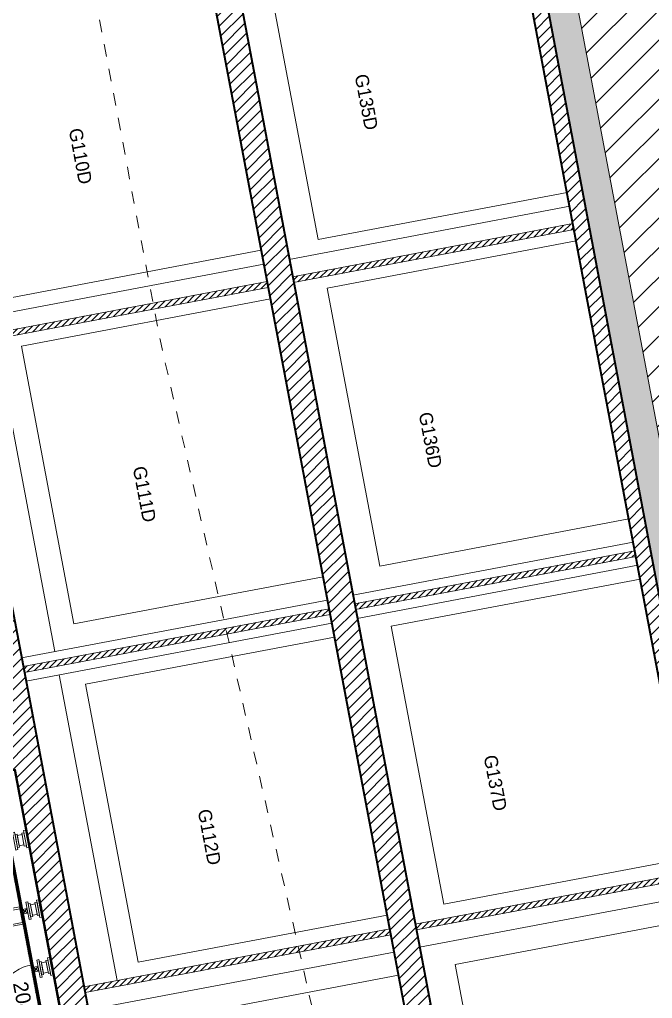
# Model space of a CAD drawing. Header units: centimetres. Extents: x 56941 to 84569, y -27946 to -11680.
# Drawn here: x 58721 to 59257, y -25818 to -24987 of the extents above; entities that cross this region are included whole.
import ezdxf

# ---------------------------------------------------------------- set-up
doc = ezdxf.new("R2010")
doc.units = ezdxf.units.CM
doc.header["$LTSCALE"] = 50.8
doc.linetypes.add('Style de ligne -1', pattern=[0.41664, 0.20828, -0.20836])
doc.layers.get('0').update_dxf_attribs({"lineweight": 18})
for name, color, linetype, lineweight in [('0-PROJET-BOIS', 7, 'Continuous', 5), ('0-PROJET-DESSINS CRÉES', 7, 'Continuous', 9), ('0-PROJET-EP', 7, 'Continuous', 5), ('0-PROJET-ISOLATION', 7, 'Continuous', 13), ('0-PROJET-MUR BETON', 7, 'Continuous', 35), ('0-PROJET-MURS AGGLO', 7, 'Continuous', 5), ('0-PROJET-NGF', 7, 'Continuous', 5), ('0-PROJET-TEXTE', 7, 'Continuous', 5), ('Général', 7, 'Continuous', 5)]:
    doc.layers.add(name, color=color, linetype=linetype, lineweight=lineweight)
doc.styles.add('Futura Std Book', font='Futura Std Book')
pattern_1 = [(45, (38816.9114, 22086.9576), (2.42534722, -2.64583333), [])]

# ---------------------------------------------------------------- blocks, each defined once
blk = doc.blocks.new('Groupe-10-1')
at = {"layer": '0-PROJET-EP', "color": 7, "linetype": 'Continuous', "lineweight": 5, "flags": 128}
blk.add_lwpolyline([(19071.83, -47998.47), (19069.6, -47986.68), (19903.92, -47828.68), (19906.15, -47840.47)], close=True, dxfattribs=at)
at = {"layer": '0-PROJET-EP', "color": 7, "linetype": 'Continuous', "lineweight": 13, "flags": 128}
for points in [[(19814.34, -47859.38), (19811.55, -47844.64), (19903.64, -47827.2), (19906.43, -47841.94)], [(19811.18, -47861.74), (19807.83, -47844.05), (19809.69, -47843.7), (19813.04, -47861.38)], [(19812.9, -47860.65), (19809.85, -47844.51), (19822.42, -47842.13), (19825.48, -47858.27)], [(19049.41, -48014.42), (19042.9, -47980.03), (19067.46, -47975.38), (19073.97, -48009.77)]]:
    blk.add_lwpolyline(points, close=True, dxfattribs=at)
blk = doc.blocks.new('Groupe-103-1')
at = {"layer": '0-PROJET-DESSINS CRÉES', "lineweight": 5, "flags": 128}
for points in [[(19900.6, -47778.89), (19897.81, -47764.15), (19899.5, -47763.83), (19902.29, -47778.57)], [(19901.94, -47776.73), (19899.84, -47765.67), (19901.58, -47765.34), (19903.67, -47776.4)], [(19903.46, -47775.29), (19901.79, -47766.45), (19905.8, -47765.69), (19907.47, -47774.53)], [(19907.72, -47775.63), (19905.63, -47764.58), (19907.37, -47764.25), (19909.46, -47775.3)], [(19909.81, -47777.14), (19907.02, -47762.41), (19908.71, -47762.09), (19911.5, -47776.82)]]:
    blk.add_lwpolyline(points, close=True, dxfattribs=at)
blk = doc.blocks.new('Groupe-104-1')
at = {"layer": '0-PROJET-DESSINS CRÉES', "lineweight": 5, "flags": 128}
for points in [[(19911.76, -47837.84), (19908.97, -47823.1), (19910.66, -47822.78), (19913.45, -47837.52)], [(19918.89, -47834.58), (19916.8, -47823.53), (19918.53, -47823.2), (19920.62, -47834.25)], [(19920.97, -47836.1), (19918.18, -47821.36), (19919.87, -47821.04), (19922.66, -47835.78)], [(19913.1, -47835.68), (19911.01, -47824.62), (19912.74, -47824.3), (19914.84, -47835.35)], [(19914.63, -47834.24), (19912.95, -47825.4), (19916.96, -47824.64), (19918.63, -47833.49)]]:
    blk.add_lwpolyline(points, close=True, dxfattribs=at)
blk = doc.blocks.new('Groupe-106-1')
at = {"layer": '0-PROJET-DESSINS CRÉES', "color": 7, "linetype": 'Continuous', "lineweight": 13}
for p, q in [((19910.74, -47832.44), (19906.06, -47829.25)), ((19909.99, -47828.51), (19906.81, -47833.18))]:
    blk.add_line(p, q, dxfattribs=at)
at = {"layer": '0-PROJET-DESSINS CRÉES', "color": 7, "linetype": 'Continuous', "lineweight": 13, "flags": 128}
blk.add_lwpolyline([(19906.81, -47833.18), (19906.06, -47829.25), (19909.99, -47828.51), (19910.74, -47832.44)], close=True, dxfattribs=at)
blk = doc.blocks.new('Groupe-107-1')
at = {"layer": '0-PROJET-DESSINS CRÉES', "lineweight": 5, "flags": 128}
for points in [[(19921.06, -47886.97), (19918.27, -47872.23), (19919.96, -47871.91), (19922.75, -47886.65)], [(19922.4, -47884.8), (19920.31, -47873.75), (19922.05, -47873.42), (19924.14, -47884.48)], [(19923.93, -47883.37), (19922.26, -47874.53), (19926.26, -47873.77), (19927.94, -47882.61)], [(19928.19, -47883.71), (19926.1, -47872.66), (19927.83, -47872.33), (19929.93, -47883.38)], [(19930.28, -47885.22), (19927.49, -47870.49), (19929.18, -47870.17), (19931.97, -47884.9)]]:
    blk.add_lwpolyline(points, close=True, dxfattribs=at)
blk = doc.blocks.new('Groupe-108-1')
at = {"layer": '0-PROJET-DESSINS CRÉES', "color": 7, "linetype": 'Continuous', "lineweight": 13}
for p, q in [((19920.04, -47881.56), (19915.37, -47878.38)), ((19919.3, -47877.63), (19916.11, -47882.31))]:
    blk.add_line(p, q, dxfattribs=at)
at = {"layer": '0-PROJET-DESSINS CRÉES', "color": 7, "linetype": 'Continuous', "lineweight": 13, "flags": 128}
blk.add_lwpolyline([(19916.11, -47882.31), (19915.37, -47878.38), (19919.3, -47877.63), (19920.04, -47881.56)], close=True, dxfattribs=at)
blk = doc.blocks.new('Groupe-346-1')
at = {"layer": '0-PROJET-NGF', "linetype": 'Continuous', "lineweight": 0}
blk.add_hatch(color=7, dxfattribs=at).paths.add_polyline_path([(19917.53, -47949.18), (19927.85, -47950.08), (19918.47, -47954.46)])
at = {"layer": '0-PROJET-NGF', "color": 7, "lineweight": 5, "flags": 128}
blk.add_lwpolyline([(19927.85, -47950.08), (19926.03, -47950.38), (19924.2, -47950.59), (19922.36, -47950.71), (19920.52, -47950.74), (19918.68, -47950.68), (19916.85, -47950.52), (19915.02, -47950.28), (19913.21, -47949.95), (19911.41, -47949.53), (19909.64, -47949.02), (19907.9, -47948.43), (19906.19, -47947.75), (19904.51, -47946.99), (19902.87, -47946.15), (19901.28, -47945.23), (19899.73, -47944.23), (19898.24, -47943.15), (19896.8, -47942.01), (19895.41, -47940.79), (19894.09, -47939.51), (19892.83, -47938.16), (19891.64, -47936.76), (19890.52, -47935.3), (19889.48, -47933.78), (19888.5, -47932.22), (19887.61, -47930.6), (19886.8, -47928.95), (19886.07, -47927.26), (19885.42, -47925.54), (19884.86, -47923.78), (19884.38, -47922), (19884, -47920.2), (19883.7, -47918.39), (19883.49, -47916.56), (19883.37, -47914.72), (19883.34, -47912.88), (19883.4, -47911.04), (19883.56, -47909.2), (19883.8, -47907.38), (19884.13, -47905.56), (19884.55, -47903.77), (19885.06, -47902), (19885.65, -47900.26), (19886.33, -47898.55), (19887.09, -47896.87), (19887.93, -47895.23), (19888.85, -47893.64), (19889.85, -47892.09), (19890.93, -47890.59), (19892.07, -47889.15), (19893.29, -47887.77), (19894.57, -47886.45), (19895.92, -47885.19), (19897.32, -47884), (19898.78, -47882.88), (19900.3, -47881.83), (19901.86, -47880.86), (19903.48, -47879.97), (19905.13, -47879.15), (19906.82, -47878.42), (19908.54, -47877.78), (19910.3, -47877.21), (19912.08, -47876.74), (19913.88, -47876.35)], dxfattribs=at)
at = {"layer": '0-PROJET-NGF', "color": 7, "linetype": 'Continuous', "lineweight": 5, "flags": 128}
blk.add_lwpolyline([(19917.53, -47949.18), (19927.85, -47950.08), (19918.47, -47954.46)], close=True, dxfattribs=at)
at = {"layer": '0-PROJET-NGF', "color": 7, "insert": (19910.38, -47889.65), "char_height": 12.586, "attachment_point": 1, "rotation": 280.7296, "line_spacing_factor": 0.962448, "style": 'Futura Std Book'}
blk.add_mtext('204,51', dxfattribs=at)

msp = doc.modelspace()

# ---------------------------------------------------------------- hatches: boundary and pattern name
at = {"layer": '0-PROJET-BOIS', "linetype": 'Continuous', "lineweight": 5}
h = msp.add_hatch(dxfattribs=at)
h.set_pattern_fill('bois 45', color=9, style=0, pattern_type=2)
h.set_pattern_definition([(45, (38816.9114, 22086.9576), (0, -1), [])])
h.paths.add_polyline_path([(58701.5, -25628.89), (58821.94, -26264.86), (58819.97, -26265.23), (58699.53, -25629.26)])
at = {"layer": '0-PROJET-DESSINS CRÉES', "linetype": 'Continuous', "lineweight": 18}
h = msp.add_hatch(dxfattribs=at)
h.set_pattern_fill('Terre', color=252, style=0, pattern_type=2)
h.set_pattern_definition([(50.6530536, (805975.722, -272856.77), (-2e-12, -51.2282759), [47.3175133, -18.9270053]), (50.6530536, (805975.794, -272871.344), (-2e-12, -51.2282759), [66.1311571, -0.1133615]), (50.6530536, (805975.722, -272864.1), (-2e-12, -51.2282759), [56.781016, -9.4635027]), (50.6530536, (805975.722, -272849.44), (-2e-12, -51.2282759), [37.8540107, -28.390508]), (-50.6530536, (805993.722, -272820.116), (-2e-12, -51.2282759), [4.7317513, -61.5127673]), (-50.6530536, (805987.722, -272820.116), (-2e-12, -51.2282759), [9.4635027, -56.781016]), (-50.6530536, (805981.74, -272820.116), (-2e-12, -51.2282759), [14.1666564, -52.0778623]), (-50.6530536, (805975.722, -272820.116), (-2e-12, -51.2282759), [18.9270053, -47.3175133]), (50.6530536, (806005.794, -272871.344), (-2e-12, -51.2282759), [18.8136438, -47.430875]), (50.6530536, (806011.794, -272871.344), (-2e-12, -51.2282759), [9.350141, -56.8943776]), (50.6530536, (805999.794, -272871.344), (-2e-12, -51.2282759), [28.2771465, -37.9673722]), (-50.6530536, (806014.722, -272823.78), (-2e-12, -51.2282759), [4.7317513, -61.5127673]), (-50.6530536, (806011.722, -272827.447), (-2e-12, -51.2282759), [9.4635027, -56.781016]), (-50.6530536, (806008.722, -272831.112), (-2e-12, -51.2282759), [14.195254, -52.0492647]), (-50.6530536, (806005.722, -272834.778), (-2e-12, -51.2282759), [18.9270053, -47.3175133]), (-50.6530536, (806002.722, -272838.443), (-2e-12, -51.2282759), [18.9270053, -47.3175133]), (-50.6530536, (805999.722, -272842.11), (-2e-12, -51.2282759), [18.9270053, -47.3175133]), (-50.6530536, (805996.722, -272845.774), (-2e-12, -51.2282759), [18.9270053, -47.3175133]), (-50.6530536, (805975.722, -272827.447), (-2e-12, -51.2282759), [14.195254, -52.0492647]), (-50.6530536, (805993.722, -272849.44), (-2e-12, -51.2282759), [18.9270053, -47.3175133]), (-50.6530536, (805975.722, -272834.778), (-2e-12, -51.2282759), [9.4635027, -56.781016]), (-50.6530536, (805990.722, -272853.105), (-2e-12, -51.2282759), [18.9270053, -47.3175133]), (-50.6530536, (805975.722, -272842.103), (-2e-12, -51.2282759), [4.7351633, -61.5093554]), (-50.6530536, (805987.723, -272856.77), (-2e-12, -51.2282759), [18.8117174, -47.4328012]), (-50.6530536, (805975.722, -272849.427), (-2e-12, -51.2282759), [0.007868, -66.2366506]), (-50.6530536, (805984.725, -272860.432), (-2e-12, -51.2282759), [14.0796978, -52.164821]), (-50.6530536, (805981.723, -272864.1), (-2e-12, -51.2282759), [9.3501564, -56.8943623]), (-50.6530536, (805978.723, -272867.766), (-2e-12, -51.2282759), [4.6188139, -61.6257048])])
h.paths.add_polyline_path([(59405.32, -25983.51), (59360.76, -25991.95), (58921.45, -23672.2), (58977.28, -23661.63), (58951.04, -23694.08), (59382.11, -25970.32)])
at = {"layer": '0-PROJET-ISOLATION', "linetype": 'Continuous', "lineweight": 0}
msp.add_hatch(color=255, dxfattribs=at).paths.add_polyline_path([(58837.09, -26263.75), (58715.94, -25624.04), (58716.93, -25623.86), (58838.07, -26263.56)])
at = {"layer": '0-PROJET-MUR BETON', "linetype": 'Continuous', "lineweight": 5}
h = msp.add_hatch(dxfattribs=at)
h.set_pattern_fill('hachure A', style=0, pattern_type=2)
h.set_pattern_definition([(45, (38816.9114, 22086.9576), (5.2916667, -4.4097222), [])])
h.paths.add_polyline_path([(58363.85, -23759.48), (58340.78, -23637.62), (58275.67, -23649.95), (58272.32, -23632.27), (58337.43, -23619.94), (58306.14, -23454.76), (58286.49, -23458.48), (58283.14, -23440.79), (58914.28, -23321.27), (58922.99, -23337.94), (58860.39, -23349.79), (58918.1, -23654.51), (58968.57, -23644.96), (58977.28, -23661.63), (58921.45, -23672.2), (59360.76, -25991.95), (59405.32, -25983.51), (59415, -26002.03), (59364.48, -26011.6), (59392.32, -26158.59), (59438.53, -26149.84), (59448.21, -26168.37), (58779.05, -26295.09), (58775.33, -26275.44), (58838.07, -26263.56), (58716.93, -25623.86), (58654.19, -25635.74), (58650.34, -25615.4), (58713.08, -25603.52), (58682.78, -25443.54), (58620.04, -25455.42), (58616.19, -25435.09), (58678.93, -25423.21), (58582.67, -24914.91), (58519.93, -24926.8), (58516.08, -24906.46), (58578.82, -24894.58), (58504.71, -24503.25), (58441.97, -24515.13), (58438.12, -24494.79), (58500.86, -24482.91), (58435.98, -24140.35), (58373.24, -24152.23), (58369.39, -24131.89), (58432.13, -24120.01), (58367.2, -23777.16), (58302.1, -23789.49), (58298.75, -23771.8)])
h.paths.add_polyline_path([(59094.84, -26042.31), (59092.73, -26031.16), (59086.39, -26032.36), (58649.19, -23723.76), (58389.8, -23772.88), (58829.11, -26092.63)])
h.paths.add_polyline_path([(58908.68, -23674.62), (58670.78, -23719.67), (59110.09, -26039.42), (59354.33, -25993.17), (59352.21, -25982.02), (59345.88, -25983.22)])
h.paths.add_polyline_path([(59379.55, -26161.01), (59351.71, -26014.02), (58832.83, -26112.28), (58860.67, -26259.28)])
h.paths.add_polyline_path([(58328.74, -23450.48), (58386.45, -23755.2), (58645.84, -23706.07), (58588.13, -23401.35)])
h.paths.add_polyline_path([(58847.62, -23352.21), (58609.72, -23397.26), (58667.43, -23701.99), (58905.33, -23656.93)])
at = {"layer": '0-PROJET-MURS AGGLO', "linetype": 'Continuous', "lineweight": 18}
h = msp.add_hatch(dxfattribs=at)
h.set_pattern_fill('50_béton', style=0, pattern_type=2)
h.set_pattern_definition(pattern_1)
h.paths.add_polyline_path([(58952.18, -25205.6), (58953.11, -25210.51), (59191.01, -25165.46), (59190.08, -25160.54)])
h = msp.add_hatch(dxfattribs=at)
h.set_pattern_fill('50_béton', style=0, pattern_type=2)
h.set_pattern_definition(pattern_1)
h.paths.add_polyline_path([(58671.2, -25258.81), (58672.13, -25263.72), (58931.52, -25214.6), (58930.59, -25209.68)])
h = msp.add_hatch(dxfattribs=at)
h.set_pattern_fill('50_béton', style=0, pattern_type=2)
h.set_pattern_definition(pattern_1)
h.paths.add_polyline_path([(59004.73, -25483.12), (59005.67, -25488.03), (59243.57, -25442.98), (59242.63, -25438.06)])
h = msp.add_hatch(dxfattribs=at)
h.set_pattern_fill('50_béton', style=0, pattern_type=2)
h.set_pattern_definition(pattern_1)
h.paths.add_polyline_path([(58723.76, -25536.33), (58724.69, -25541.24), (58984.08, -25492.12), (58983.15, -25487.2)])
h = msp.add_hatch(dxfattribs=at)
h.set_pattern_fill('50_béton', style=0, pattern_type=2)
h.set_pattern_definition(pattern_1)
h.paths.add_polyline_path([(59056.18, -25754.79), (59057.11, -25759.7), (59295.01, -25714.65), (59294.08, -25709.74)])
h = msp.add_hatch(dxfattribs=at)
h.set_pattern_fill('50_béton', style=0, pattern_type=2)
h.set_pattern_definition(pattern_1)
h.paths.add_polyline_path([(58775.21, -25808), (58776.14, -25812.91), (59035.53, -25763.79), (59034.6, -25758.88)])
at = {"layer": 'Général', "linetype": 'Continuous', "lineweight": 18}
h = msp.add_hatch(dxfattribs=at)
h.set_pattern_fill('H_Fer', color=252, style=0, pattern_type=2)
h.set_pattern_definition([(45, (136154.768, -79970.572), (-12.572238, 12.572238), [])])
h.paths.add_polyline_path([(59763.78, -27116.68), (59299.78, -27204.56), (59303.54, -27224.41), (59303.68, -27226.22), (59048.72, -27274.5), (59040.53, -27231.27), (59300.68, -27182), (59210.23, -26758.14), (59071.23, -26239.76), (59448.21, -26168.37), (59438.53, -26149.84), (59413.4, -26135.57), (59393.43, -26030.1), (59415, -26002.03), (59405.32, -25983.51), (59382.11, -25970.32), (58951.04, -23694.08), (58977.28, -23661.63), (58968.57, -23644.96), (58938.5, -23627.87), (58891.07, -23377.42), (58922.99, -23337.94), (58904.61, -23302.74), (58873.59, -23285.12), (58781.93, -22801.14), (58812.36, -22763.51), (58802.68, -22744.98), (58767.52, -22725.01), (58624.9, -21971.95), (58651.51, -21939.04), (58641.84, -21920.51), (58237.59, -21997.07), (58195.18, -21505.7), (58091.96, -21068.17), (58081.77, -21014.34), (58051.19, -20852.86), (58029.67, -20484.45), (58491.23, -20397.04)])

# ---------------------------------------------------------------- linework, layer by layer
at = {"color": 1, "linetype": 'Style de ligne -1', "lineweight": 5, "flags": 128}
msp.add_lwpolyline([(59300.68, -27182), (59210.23, -26758.14), (59071.72, -26241.7), (58991.19, -25923.93), (58839.8, -25258.94), (58705.99, -24552.34), (58588.81, -23933.59), (58442.64, -23161.72), (58310.8, -22384.97), (58237.79, -21999.45), (58195.18, -21505.7), (58091.96, -21068.17), (58051.19, -20852.86), (58028.49, -20464.31)], dxfattribs=at)
at = {"layer": '0-PROJET-BOIS', "lineweight": 13, "flags": 128}
msp.add_lwpolyline([(58701.5, -25628.89), (58821.94, -26264.86), (58819.97, -26265.23), (58699.53, -25629.26)], close=True, dxfattribs=at)
at = {"layer": '0-PROJET-DESSINS CRÉES', "color": 7, "linetype": 'Continuous', "lineweight": 13}
for p, q in [((58949.39, -25190.86), (59187.29, -25145.8)), ((58953.11, -25210.51), (59191.01, -25165.46)), ((58668.41, -25244.07), (58927.8, -25194.95)), ((58750.57, -25523.62), (58700.34, -25258.38)), ((59003.34, -25475.75), (59241.24, -25430.69)), ((59007.06, -25495.4), (59244.96, -25450.35)), ((58722.36, -25528.96), (58981.75, -25479.84)), ((58726.08, -25548.61), (58985.47, -25499.49)), ((58803.42, -25802.66), (58754.3, -25543.27)), ((59059.91, -25774.44), (59297.81, -25729.39)), ((58778.93, -25827.65), (59038.32, -25778.53))]:
    msp.add_line(p, q, dxfattribs=at)
at = {"layer": '0-PROJET-DESSINS CRÉES', "color": 7, "linetype": 'Continuous', "lineweight": 5, "flags": 128}
msp.add_lwpolyline([(59405.32, -25983.51), (59360.76, -25991.95), (58921.45, -23672.2), (58977.28, -23661.63), (58951.04, -23694.08), (59382.11, -25970.32)], close=True, dxfattribs=at)
at = {"layer": '0-PROJET-DESSINS CRÉES', "color": 7, "linetype": 'Continuous', "lineweight": 13, "flags": 128}
for points in [[(59140.4, -24898.21), (59185.05, -25134.01), (58973.81, -25174.02), (58929.15, -24938.21)], [(58880.91, -24947.35), (58925.57, -25183.16), (58714.32, -25223.16), (58669.67, -24987.35)], [(59192.86, -25175.24), (59237.52, -25411.04), (59026.27, -25451.05), (58981.62, -25215.24)], [(58933.37, -25224.38), (58978.03, -25460.19), (58766.79, -25500.19), (58722.13, -25264.38)], [(59247.19, -25462.14), (59291.85, -25697.94), (59080.61, -25737.95), (59035.95, -25502.14)], [(58987.71, -25511.28), (59032.36, -25747.09), (58821.12, -25787.09), (58776.46, -25551.28)], [(59301.53, -25749.04), (59346.18, -25984.85), (59134.94, -26024.85), (59090.28, -25789.04)], [(59042.04, -25798.18), (59086.7, -26033.99), (58875.45, -26073.99), (58830.79, -25838.18)]]:
    msp.add_lwpolyline(points, close=True, dxfattribs=at)
at = {"layer": '0-PROJET-ISOLATION', "flags": 128}
msp.add_lwpolyline([(58837.09, -26263.75), (58715.94, -25624.04), (58716.93, -25623.86), (58838.07, -26263.56)], close=True, dxfattribs=at)
at = {"layer": '0-PROJET-MUR BETON', "flags": 128}
msp.add_lwpolyline([(58921.45, -23672.2), (59360.76, -25991.95), (59405.32, -25983.51), (59415, -26002.03), (59364.48, -26011.6), (59392.32, -26158.59), (59438.53, -26149.84), (59448.21, -26168.37), (58779.05, -26295.09), (58775.33, -26275.44), (58838.07, -26263.56), (58716.93, -25623.86), (58654.19, -25635.74), (58650.34, -25615.4), (58713.08, -25603.52), (58682.78, -25443.54), (58620.04, -25455.42), (58616.19, -25435.09), (58678.93, -25423.21), (58582.67, -24914.91)], dxfattribs=at)
for points in [[(58908.68, -23674.62), (58670.78, -23719.67), (59110.09, -26039.42), (59354.33, -25993.17), (59352.21, -25982.02), (59345.88, -25983.22)], [(59094.84, -26042.31), (59092.73, -26031.16), (59086.39, -26032.36), (58649.19, -23723.76), (58389.8, -23772.88), (58829.11, -26092.63)]]:
    msp.add_lwpolyline(points, close=True, dxfattribs=at)
at = {"layer": '0-PROJET-MURS AGGLO', "color": 7, "linetype": 'Continuous', "lineweight": 18}
for p, q in [((58952.18, -25205.6), (59190.08, -25160.54)), ((58953.11, -25210.51), (59191.01, -25165.46)), ((58671.2, -25258.81), (58930.59, -25209.68)), ((58672.13, -25263.72), (58931.52, -25214.6)), ((59004.73, -25483.12), (59242.63, -25438.06)), ((59005.67, -25488.03), (59243.57, -25442.98)), ((58723.76, -25536.33), (58983.15, -25487.2)), ((58724.69, -25541.24), (58984.08, -25492.12)), ((59056.18, -25754.79), (59294.08, -25709.74)), ((59057.11, -25759.7), (59295.01, -25714.65)), ((58775.21, -25808), (59034.6, -25758.88)), ((58776.14, -25812.91), (59035.53, -25763.79))]:
    msp.add_line(p, q, dxfattribs=at)
at = {"layer": '0-PROJET-MURS AGGLO', "color": 7, "linetype": 'Continuous', "lineweight": 5}
for p, q in [((58952.18, -25205.6), (59190.08, -25160.54)), ((59191.01, -25165.46), (59190.08, -25160.54)), ((58953.11, -25210.51), (59191.01, -25165.46)), ((58671.2, -25258.81), (58930.59, -25209.68)), ((58931.52, -25214.6), (58930.59, -25209.68)), ((58953.11, -25210.51), (58952.18, -25205.6)), ((58672.13, -25263.72), (58931.52, -25214.6)), ((59004.73, -25483.12), (59242.63, -25438.06)), ((59005.67, -25488.03), (59243.57, -25442.98)), ((59243.57, -25442.98), (59242.63, -25438.06)), ((59005.67, -25488.03), (59004.73, -25483.12)), ((58723.76, -25536.33), (58983.15, -25487.2)), ((58724.69, -25541.24), (58984.08, -25492.12)), ((58984.08, -25492.12), (58983.15, -25487.2)), ((58724.69, -25541.24), (58723.76, -25536.33)), ((59056.18, -25754.79), (59294.08, -25709.74)), ((59057.11, -25759.7), (59295.01, -25714.65)), ((58775.21, -25808), (59034.6, -25758.88)), ((59035.53, -25763.79), (59034.6, -25758.88)), ((59057.11, -25759.7), (59056.18, -25754.79)), ((58776.14, -25812.91), (59035.53, -25763.79)), ((58776.14, -25812.91), (58775.21, -25808))]:
    msp.add_line(p, q, dxfattribs=at)

# ---------------------------------------------------------------- block references
at = {"layer": '0-PROJET-DESSINS CRÉES'}
for name in ['Groupe-103-1', 'Groupe-104-1', 'Groupe-107-1']:
    msp.add_blockref(name, (38816.91, 22086.96), dxfattribs=at)
at = {"layer": '0-PROJET-DESSINS CRÉES', "color": 7}
for name in ['Groupe-106-1', 'Groupe-108-1']:
    msp.add_blockref(name, (38816.91, 22086.96), dxfattribs=at)
at = {"layer": '0-PROJET-EP', "color": 7}
msp.add_blockref('Groupe-10-1', (38816.91, 22086.96), dxfattribs=at)
at = {"layer": '0-PROJET-NGF', "color": 7}
msp.add_blockref('Groupe-346-1', (38816.91, 22086.96), dxfattribs=at)

# ---------------------------------------------------------------- texts
at = {"layer": '0-PROJET-TEXTE', "color": 7, "char_height": 11.327, "attachment_point": 2, "rotation": 280.72359, "line_spacing_factor": 0.962448, "style": 'Futura Std Book'}
for s, insert in [('G135D', (59020.44, -25056.31)), ('G110D', (58777.88, -25102.24)), ('G136D', (59074.75, -25343.08)), ('G111D', (58832.18, -25389.01)), ('G137D', (59129.84, -25633.98)), ('G112D', (58887.28, -25679.92))]:
    msp.add_mtext(s, dxfattribs=dict(at, insert=insert))

doc.saveas('drawing.dxf')
